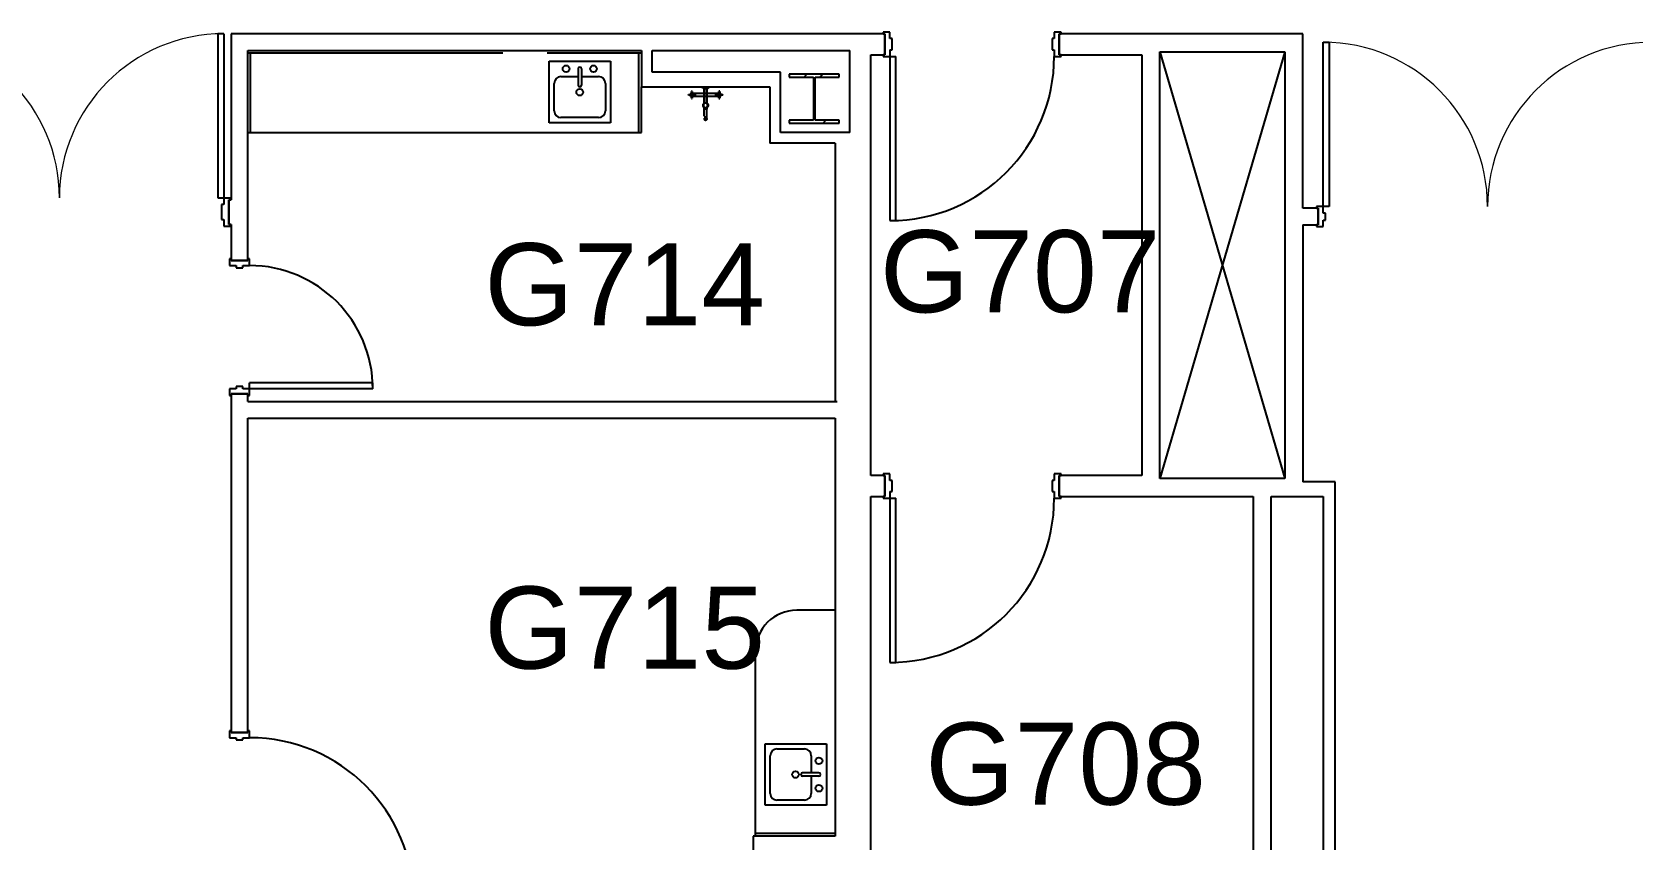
# Model space of a CAD drawing. Header units: inches. Extents: x -115 to 5677, y -261 to 4726.
# Drawn here: x 1626.3 to 2094.1, y 3131.2 to 3367.3 of the extents above; entities that cross this region are included whole.
import ezdxf

# ---------------------------------------------------------------- set-up
doc = ezdxf.new("R2010")
doc.units = ezdxf.units.IN
doc.header["$LTSCALE"] = 96
doc.header["$MEASUREMENT"] = 0
for name, color, linetype in [('A-ANNO-ROOM', 4, 'CONTINUOUS'), ('A-COLS', 5, 'CONTINUOUS'), ('A-DOOR', 2, 'CONTINUOUS'), ('A-FLOR-CASE', 3, 'CONTINUOUS'), ('A-FLOR-PFIX', 2, 'CONTINUOUS'), ('A-SHAFT', 1, 'CONTINUOUS'), ('A-WALL-FULL', 6, 'CONTINUOUS')]:
    doc.layers.add(name, color=color, linetype=linetype)
doc.styles.add('ARIAL', font='arial.ttf')

msp = doc.modelspace()

# ---------------------------------------------------------------- hatches: boundary and pattern name
at = {"layer": 'A-COLS'}
h = msp.add_hatch(dxfattribs=at)
h.set_pattern_fill('FP_129', color=256, style=0, pattern_type=2)
h.set_pattern_definition([(45, (-0.0003, 0.75), (-9.503515, 9.503515), []), (45, (-0.0003, 15.15), (-9.503515, 9.503515), [])])
h.paths.add_polyline_path([(1862.13, 3340.7), (1862.13, 3341.56), (1855.09, 3341.56), (1855.09, 3354.16), (1862.13, 3354.16), (1862.13, 3355.02), (1847.53, 3355.02), (1847.53, 3354.16), (1854.57, 3354.16), (1854.57, 3341.56), (1847.53, 3341.56), (1847.53, 3340.7), (1861.58, 3340.7)], flags=0)

# ---------------------------------------------------------------- linework, layer by layer
for p, q in [((1862.13, 3355.02), (1847.53, 3355.02)), ((1847.53, 3355.02), (1847.53, 3354.16)), ((1862.13, 3354.16), (1862.13, 3355.02)), ((1847.53, 3354.16), (1854.57, 3354.16)), ((1854.57, 3354.16), (1854.57, 3341.56)), ((1855.09, 3341.56), (1855.09, 3354.16)), ((1855.09, 3354.16), (1862.13, 3354.16)), ((1854.57, 3341.56), (1847.53, 3341.56)), ((1847.53, 3341.56), (1847.53, 3340.7)), ((1847.53, 3340.7), (1862.13, 3340.7)), ((1862.13, 3341.56), (1855.09, 3341.56)), ((1862.13, 3340.7), (1862.13, 3341.56))]:
    msp.add_line(p, q, dxfattribs=at)
at = {"layer": 'A-DOOR'}
for p, q in [((1680.52, 3366.83), (1680.52, 3318.83)), ((1682.27, 3366.83), (1680.52, 3366.83)), ((1682.27, 3366.83), (1682.27, 3316.89)), ((1874.95, 3367.33), (1874.95, 3366.83)), ((1876.95, 3367.33), (1874.95, 3367.33)), ((1874.95, 3366.83), (1875.45, 3366.83)), ((1875.45, 3366.83), (1875.45, 3360.7)), ((1876.95, 3365.39), (1876.95, 3367.33)), ((1877.57, 3365.39), (1876.95, 3365.39)), ((1877.57, 3362.14), (1877.57, 3365.39)), ((1924.95, 3365.39), (1924.33, 3365.39)), ((1924.33, 3365.39), (1924.33, 3362.14)), ((1926.95, 3367.33), (1924.95, 3367.33)), ((1924.95, 3367.33), (1924.95, 3365.39)), ((1926.45, 3360.7), (1926.45, 3366.83)), ((1926.45, 3366.83), (1926.95, 3366.83)), ((1926.95, 3366.83), (1926.95, 3367.33)), ((2003.58, 3364.33), (2005.33, 3364.33)), ((2003.58, 3314.39), (2003.58, 3364.33)), ((2005.33, 3364.33), (2005.33, 3316.33)), ((1875.45, 3360.7), (1874.95, 3360.7)), ((1874.95, 3360.7), (1874.95, 3360.2)), ((1874.95, 3360.2), (1878.7, 3360.2)), ((1876.95, 3362.14), (1876.95, 3312.2)), ((1876.95, 3362.14), (1877.57, 3362.14)), ((1878.7, 3312.2), (1878.7, 3360.2)), ((1924.33, 3362.14), (1924.95, 3362.14)), ((1924.95, 3362.14), (1924.95, 3360.2)), ((1924.95, 3360.2), (1926.95, 3360.2)), ((1926.95, 3360.7), (1926.45, 3360.7)), ((1926.95, 3360.2), (1926.95, 3360.7)), ((1680.52, 3318.83), (1684.27, 3318.83)), ((1682.27, 3316.89), (1681.65, 3316.89)), ((1681.65, 3316.89), (1681.65, 3312.51)), ((1683.77, 3311.08), (1683.77, 3318.33)), ((1683.77, 3318.33), (1684.27, 3318.33)), ((1684.27, 3318.33), (1684.27, 3318.83)), ((1681.65, 3312.51), (1682.27, 3312.51)), ((1682.27, 3312.51), (1682.27, 3310.58)), ((1876.95, 3312.2), (1878.7, 3312.2)), ((2001.58, 3316.33), (2001.58, 3315.83)), ((2005.33, 3316.33), (2001.58, 3316.33)), ((2001.58, 3315.83), (2002.08, 3315.83)), ((2002.08, 3315.83), (2002.08, 3310.95)), ((2004.2, 3314.39), (2003.58, 3314.39)), ((2003.58, 3310.45), (2003.58, 3312.39)), ((2003.58, 3312.39), (2004.2, 3312.39)), ((2004.2, 3312.39), (2004.2, 3314.39)), ((1682.27, 3310.58), (1684.27, 3310.58)), ((1684.27, 3311.08), (1683.77, 3311.08)), ((1684.27, 3310.58), (1684.27, 3311.08)), ((2002.08, 3310.95), (2001.58, 3310.95)), ((2001.58, 3310.95), (2001.58, 3310.45)), ((2001.58, 3310.45), (2003.58, 3310.45)), ((1684.45, 3301.08), (1683.95, 3301.08)), ((1683.95, 3301.08), (1683.95, 3299.08)), ((1683.95, 3299.08), (1685.89, 3299.08)), ((1684.45, 3300.58), (1684.45, 3301.08)), ((1689.33, 3300.58), (1684.45, 3300.58)), ((1685.89, 3299.08), (1685.89, 3298.45)), ((1685.89, 3298.45), (1687.89, 3298.45)), ((1687.89, 3298.45), (1687.89, 3299.08)), ((1687.89, 3299.08), (1689.83, 3299.08)), ((1689.83, 3301.08), (1689.33, 3301.08)), ((1689.33, 3301.08), (1689.33, 3300.58)), ((1689.83, 3299.08), (1689.83, 3301.08)), ((1685.89, 3263.08), (1683.95, 3263.08)), ((1683.95, 3263.08), (1683.95, 3261.08)), ((1683.95, 3261.08), (1684.45, 3261.08)), ((1684.45, 3261.08), (1684.45, 3261.58)), ((1684.45, 3261.58), (1689.33, 3261.58)), ((1687.89, 3263.7), (1685.89, 3263.7)), ((1685.89, 3263.7), (1685.89, 3263.08)), ((1687.89, 3263.08), (1687.89, 3263.7)), ((1725.83, 3263.08), (1687.89, 3263.08)), ((1689.33, 3261.58), (1689.33, 3261.08)), ((1689.33, 3261.08), (1689.83, 3261.08)), ((1725.83, 3264.83), (1689.83, 3264.83)), ((1689.83, 3261.08), (1689.83, 3264.83)), ((1725.83, 3263.08), (1725.83, 3264.83)), ((1874.95, 3238.2), (1874.95, 3237.7)), ((1876.95, 3238.2), (1874.95, 3238.2)), ((1874.95, 3237.7), (1875.45, 3237.7)), ((1875.45, 3237.7), (1875.45, 3231.58)), ((1876.95, 3236.26), (1876.95, 3238.2)), ((1926.95, 3238.2), (1924.95, 3238.2)), ((1924.95, 3238.2), (1924.95, 3236.26)), ((1926.45, 3231.58), (1926.45, 3237.7)), ((1926.45, 3237.7), (1926.95, 3237.7)), ((1926.95, 3237.7), (1926.95, 3238.2)), ((1877.57, 3236.26), (1876.95, 3236.26)), ((1876.95, 3233.01), (1876.95, 3183.08)), ((1876.95, 3233.01), (1877.57, 3233.01)), ((1877.57, 3233.01), (1877.57, 3236.26)), ((1924.95, 3236.26), (1924.33, 3236.26)), ((1924.33, 3236.26), (1924.33, 3233.01)), ((1924.33, 3233.01), (1924.95, 3233.01)), ((1924.95, 3233.01), (1924.95, 3231.08)), ((1875.45, 3231.58), (1874.95, 3231.58)), ((1874.95, 3231.58), (1874.95, 3231.08)), ((1874.95, 3231.08), (1878.7, 3231.08)), ((1878.7, 3183.08), (1878.7, 3231.08)), ((1924.95, 3231.08), (1926.95, 3231.08)), ((1926.95, 3231.58), (1926.45, 3231.58)), ((1926.95, 3231.08), (1926.95, 3231.58)), ((1876.95, 3183.08), (1878.7, 3183.08)), ((1684.45, 3163.08), (1683.95, 3163.08)), ((1683.95, 3163.08), (1683.95, 3161.08)), ((1684.45, 3162.58), (1684.45, 3163.08)), ((1689.33, 3162.58), (1684.45, 3162.58)), ((1689.83, 3163.08), (1689.33, 3163.08)), ((1689.33, 3163.08), (1689.33, 3162.58)), ((1689.83, 3161.08), (1689.83, 3163.08)), ((1683.95, 3161.08), (1685.89, 3161.08)), ((1685.89, 3161.08), (1685.89, 3160.45)), ((1685.89, 3160.45), (1687.89, 3160.45)), ((1687.89, 3160.45), (1687.89, 3161.08)), ((1687.89, 3161.08), (1689.83, 3161.08))]:
    msp.add_line(p, q, dxfattribs=at)
at = {"layer": 'A-DOOR', "lineweight": 9}
for centre, radius, start, end in [((1586.27, 3318.83), 48, 0, 90), ((1682.27, 3318.83), 48, 90, 180), ((2003.58, 3316.33), 48, 0, 90), ((2099.58, 3316.33), 48, 90, 180), ((1876.95, 3360.2), 48, 270, 0), ((1689.83, 3263.08), 36, 0, 90), ((1876.95, 3231.08), 48, 270, 0), ((1689.83, 3113.08), 48, 0, 90)]:
    msp.add_arc(centre, radius, start, end, dxfattribs=at)
at = {"layer": 'A-DOOR'}
for centre, radius, start, end in [((1876.95, 3360.2), 48, 270, 0), ((1689.83, 3263.08), 36, 0, 90), ((1876.95, 3231.08), 48, 270, 0), ((1689.83, 3113.08), 48, 0, 90)]:
    msp.add_arc(centre, radius, start, end, dxfattribs=at)
at = {"layer": 'A-FLOR-CASE'}
for p, q in [((1689.33, 3361.2), (1763.83, 3361.2)), ((1690.08, 3337.95), (1690.08, 3361.2)), ((1776.83, 3361.2), (1804.33, 3361.2)), ((1803.58, 3337.95), (1803.58, 3361.2)), ((1804.33, 3337.95), (1804.33, 3351.33)), ((1689.33, 3337.95), (1804.33, 3337.95)), ((1860.95, 3198.33), (1849.7, 3198.33)), ((1837.7, 3132.33), (1837.7, 3186.33)), ((1860.95, 3133.08), (1837.7, 3133.08))]:
    msp.add_line(p, q, dxfattribs=at)
msp.add_arc((1849.7, 3186.33), 12, 90, 180, dxfattribs=at)
at = {"layer": 'A-FLOR-PFIX'}
for p, q in [((1777.33, 3340.83), (1777.33, 3358.83)), ((1777.33, 3358.83), (1795.33, 3358.83)), ((1780.83, 3354.33), (1785.83, 3354.33)), ((1785.83, 3356.58), (1785.83, 3351.83)), ((1786.83, 3356.58), (1786.83, 3351.83)), ((1786.83, 3354.33), (1791.83, 3354.33)), ((1795.33, 3358.83), (1795.33, 3340.83)), ((1778.83, 3344.33), (1778.83, 3352.33)), ((1793.83, 3352.33), (1793.83, 3344.33)), ((1819.2, 3350.05), (1818.95, 3350.05)), ((1818.95, 3349.95), (1818.95, 3349.95)), ((1818.95, 3349.16), (1818.95, 3349.95)), ((1819.2, 3349.95), (1819.2, 3349.15)), ((1819.2, 3349.95), (1819.2, 3349.95)), ((1822.2, 3351.08), (1823.95, 3351.08)), ((1822.58, 3351.08), (1822.58, 3346.23)), ((1822.58, 3350.83), (1823.58, 3350.83)), ((1822.7, 3351.1), (1822.7, 3346.4)), ((1823.45, 3346.4), (1823.45, 3351.1)), ((1823.58, 3346.23), (1823.58, 3351.08)), ((1827.2, 3350.05), (1826.95, 3350.05)), ((1826.95, 3349.95), (1826.95, 3349.95)), ((1826.95, 3349.14), (1826.95, 3349.95)), ((1827.2, 3349.95), (1827.2, 3349.16)), ((1827.2, 3349.95), (1827.2, 3349.95)), ((1817.98, 3349.08), (1817.98, 3348.83)), ((1818.08, 3349.08), (1818.88, 3349.08)), ((1818.08, 3349.08), (1818.08, 3349.08)), ((1818.08, 3348.83), (1818.08, 3348.83)), ((1818.87, 3348.83), (1818.08, 3348.83)), ((1818.95, 3347.95), (1818.95, 3348.73)), ((1818.95, 3347.95), (1818.95, 3347.95)), ((1818.95, 3347.85), (1819.2, 3347.85)), ((1826.95, 3349.33), (1819.2, 3349.33)), ((1819.2, 3348.73), (1819.2, 3347.95)), ((1819.2, 3348.58), (1826.95, 3348.58)), ((1819.2, 3347.95), (1819.2, 3347.95)), ((1819.29, 3349.08), (1820.08, 3349.08)), ((1820.08, 3348.83), (1819.3, 3348.83)), ((1820.08, 3349.08), (1820.08, 3349.08)), ((1820.08, 3348.83), (1820.08, 3348.83)), ((1820.17, 3348.83), (1820.17, 3349.08)), ((1822.58, 3345.56), (1822.58, 3344.76)), ((1823.45, 3341.95), (1823.45, 3345.38)), ((1823.58, 3344.76), (1823.58, 3345.56)), ((1825.98, 3349.08), (1825.98, 3348.83)), ((1826.08, 3349.08), (1826.89, 3349.08)), ((1826.08, 3349.08), (1826.08, 3349.08)), ((1826.08, 3348.83), (1826.08, 3348.83)), ((1826.86, 3348.83), (1826.08, 3348.83)), ((1826.95, 3347.95), (1826.95, 3348.73)), ((1826.95, 3347.95), (1826.95, 3347.95)), ((1826.95, 3347.85), (1827.2, 3347.85)), ((1827.2, 3348.73), (1827.2, 3347.95)), ((1827.2, 3347.95), (1827.2, 3347.95)), ((1828.08, 3348.83), (1827.27, 3348.83)), ((1827.29, 3349.08), (1828.08, 3349.08)), ((1828.08, 3349.08), (1828.08, 3349.08)), ((1828.08, 3348.83), (1828.08, 3348.83)), ((1828.17, 3348.83), (1828.17, 3349.08)), ((1795.33, 3340.83), (1777.33, 3340.83)), ((1791.83, 3342.33), (1780.83, 3342.33)), ((1823.58, 3344.76), (1822.58, 3344.76)), ((1822.95, 3341.61), (1822.95, 3342.61)), ((1823.08, 3342.4), (1822.95, 3342.4)), ((1823.05, 3342.18), (1822.95, 3342.18)), ((1822.95, 3341.61), (1823.2, 3341.61)), ((1823.2, 3342.4), (1823.08, 3342.4)), ((1823.2, 3342.18), (1823.11, 3342.18)), ((1823.2, 3341.61), (1823.2, 3342.61)), ((1840.45, 3159.33), (1858.45, 3159.33)), ((1840.45, 3141.33), (1840.45, 3159.33)), ((1843.95, 3157.83), (1851.95, 3157.83)), ((1858.45, 3159.33), (1858.45, 3141.33)), ((1841.95, 3144.83), (1841.95, 3155.83)), ((1853.95, 3155.83), (1853.95, 3150.83)), ((1856.2, 3150.83), (1851.45, 3150.83)), ((1856.2, 3149.83), (1851.45, 3149.83)), ((1853.95, 3149.83), (1853.95, 3144.83)), ((1858.45, 3141.33), (1840.45, 3141.33)), ((1851.95, 3142.83), (1843.95, 3142.83))]:
    msp.add_line(p, q, dxfattribs=at)
at = {"layer": 'A-FLOR-PFIX', "flags": 128}
for points in [[(1822.2, 3351.08), (1822.19, 3351.08), (1822.18, 3351.08), (1822.17, 3351.08), (1822.16, 3351.08), (1822.15, 3351.08), (1822.14, 3351.08), (1822.13, 3351.09), (1822.12, 3351.09), (1822.11, 3351.09), (1822.1, 3351.1), (1822.1, 3351.1), (1822.09, 3351.11), (1822.08, 3351.11), (1822.07, 3351.12), (1822.06, 3351.12), (1822.05, 3351.13), (1822.04, 3351.13), (1822.04, 3351.14), (1822.03, 3351.15), (1822.02, 3351.15), (1822.02, 3351.16), (1822.01, 3351.17), (1822, 3351.18), (1822, 3351.18), (1821.99, 3351.19), (1821.99, 3351.2), (1821.98, 3351.21), (1821.98, 3351.22), (1821.97, 3351.23), (1821.97, 3351.24), (1821.97, 3351.25), (1821.96, 3351.26), (1821.96, 3351.27), (1821.96, 3351.27), (1821.96, 3351.28), (1821.95, 3351.29), (1821.95, 3351.3), (1821.95, 3351.31), (1821.95, 3351.32), (1821.95, 3351.33)], [(1822.58, 3350.83), (1822.57, 3350.83), (1822.56, 3350.83), (1822.55, 3350.83), (1822.54, 3350.83), (1822.53, 3350.83), (1822.52, 3350.83), (1822.51, 3350.84), (1822.5, 3350.84), (1822.49, 3350.84), (1822.48, 3350.85), (1822.47, 3350.85), (1822.46, 3350.86), (1822.45, 3350.86), (1822.44, 3350.87), (1822.44, 3350.87), (1822.43, 3350.88), (1822.42, 3350.88), (1822.41, 3350.89), (1822.4, 3350.9), (1822.4, 3350.9), (1822.39, 3350.91), (1822.38, 3350.92), (1822.38, 3350.93), (1822.37, 3350.93), (1822.37, 3350.94), (1822.36, 3350.95), (1822.36, 3350.96), (1822.35, 3350.97), (1822.35, 3350.98), (1822.34, 3350.99), (1822.34, 3351), (1822.34, 3351.01), (1822.33, 3351.02), (1822.33, 3351.02), (1822.33, 3351.03), (1822.33, 3351.04), (1822.33, 3351.05), (1822.33, 3351.06), (1822.33, 3351.07), (1822.33, 3351.08)], [(1823.83, 3351.08), (1823.83, 3351.07), (1823.83, 3351.06), (1823.83, 3351.05), (1823.82, 3351.04), (1823.82, 3351.03), (1823.82, 3351.02), (1823.82, 3351.01), (1823.81, 3351), (1823.81, 3350.99), (1823.81, 3350.98), (1823.8, 3350.97), (1823.8, 3350.96), (1823.79, 3350.95), (1823.79, 3350.94), (1823.78, 3350.94), (1823.78, 3350.93), (1823.77, 3350.92), (1823.76, 3350.91), (1823.76, 3350.9), (1823.75, 3350.9), (1823.74, 3350.89), (1823.74, 3350.88), (1823.73, 3350.88), (1823.72, 3350.87), (1823.71, 3350.87), (1823.7, 3350.86), (1823.69, 3350.86), (1823.69, 3350.85), (1823.68, 3350.85), (1823.67, 3350.84), (1823.66, 3350.84), (1823.65, 3350.84), (1823.64, 3350.83), (1823.63, 3350.83), (1823.62, 3350.83), (1823.61, 3350.83), (1823.6, 3350.83), (1823.59, 3350.83), (1823.58, 3350.83), (1823.58, 3350.83)], [(1824.2, 3351.33), (1824.2, 3351.32), (1824.2, 3351.31), (1824.2, 3351.3), (1824.2, 3351.29), (1824.2, 3351.28), (1824.19, 3351.27), (1824.19, 3351.26), (1824.19, 3351.25), (1824.19, 3351.24), (1824.18, 3351.23), (1824.18, 3351.22), (1824.17, 3351.21), (1824.17, 3351.2), (1824.16, 3351.19), (1824.16, 3351.19), (1824.15, 3351.18), (1824.15, 3351.17), (1824.14, 3351.16), (1824.13, 3351.15), (1824.13, 3351.15), (1824.12, 3351.14), (1824.11, 3351.13), (1824.1, 3351.13), (1824.1, 3351.12), (1824.09, 3351.12), (1824.08, 3351.11), (1824.07, 3351.11), (1824.06, 3351.1), (1824.05, 3351.1), (1824.04, 3351.09), (1824.03, 3351.09), (1824.02, 3351.09), (1824.01, 3351.08), (1824, 3351.08), (1823.99, 3351.08), (1823.98, 3351.08), (1823.97, 3351.08), (1823.96, 3351.08), (1823.95, 3351.08), (1823.95, 3351.08)], [(1818.96, 3348.47), (1818.94, 3348.47), (1818.92, 3348.48), (1818.9, 3348.48), (1818.88, 3348.49), (1818.86, 3348.5), (1818.85, 3348.51), (1818.83, 3348.52), (1818.81, 3348.53), (1818.79, 3348.54), (1818.78, 3348.55), (1818.76, 3348.56), (1818.75, 3348.58), (1818.73, 3348.59), (1818.72, 3348.6), (1818.7, 3348.62), (1818.69, 3348.63), (1818.68, 3348.65), (1818.67, 3348.67), (1818.66, 3348.68), (1818.65, 3348.7), (1818.64, 3348.72), (1818.63, 3348.73), (1818.62, 3348.75), (1818.61, 3348.77), (1818.6, 3348.79), (1818.6, 3348.81), (1818.59, 3348.83)], [(1818.6, 3349.09), (1818.6, 3349.1), (1818.61, 3349.12), (1818.61, 3349.14), (1818.62, 3349.16), (1818.63, 3349.18), (1818.64, 3349.2), (1818.65, 3349.21), (1818.66, 3349.23), (1818.67, 3349.25), (1818.68, 3349.26), (1818.7, 3349.28), (1818.71, 3349.29), (1818.72, 3349.31), (1818.74, 3349.32), (1818.75, 3349.33), (1818.77, 3349.35), (1818.79, 3349.36), (1818.8, 3349.37), (1818.82, 3349.38), (1818.84, 3349.39), (1818.85, 3349.4), (1818.87, 3349.41), (1818.89, 3349.42), (1818.91, 3349.42), (1818.93, 3349.43), (1818.95, 3349.44)], [(1819.2, 3349.44), (1819.22, 3349.43), (1819.23, 3349.43), (1819.25, 3349.42), (1819.27, 3349.41), (1819.29, 3349.4), (1819.31, 3349.4), (1819.33, 3349.39), (1819.34, 3349.38), (1819.36, 3349.36), (1819.38, 3349.35), (1819.39, 3349.34), (1819.41, 3349.33), (1819.42, 3349.31), (1819.44, 3349.3), (1819.45, 3349.29), (1819.46, 3349.27), (1819.47, 3349.26), (1819.49, 3349.24), (1819.5, 3349.22), (1819.51, 3349.21), (1819.52, 3349.19), (1819.53, 3349.17), (1819.54, 3349.15), (1819.54, 3349.13), (1819.55, 3349.11), (1819.56, 3349.1), (1819.56, 3349.08)], [(1819.56, 3348.82), (1819.55, 3348.8), (1819.55, 3348.78), (1819.54, 3348.76), (1819.53, 3348.74), (1819.52, 3348.73), (1819.51, 3348.71), (1819.5, 3348.69), (1819.49, 3348.67), (1819.48, 3348.66), (1819.47, 3348.64), (1819.46, 3348.63), (1819.44, 3348.61), (1819.43, 3348.6), (1819.41, 3348.58), (1819.4, 3348.57), (1819.38, 3348.56), (1819.37, 3348.55), (1819.35, 3348.53), (1819.33, 3348.52), (1819.32, 3348.51), (1819.3, 3348.5), (1819.28, 3348.5), (1819.26, 3348.49), (1819.24, 3348.48), (1819.23, 3348.47), (1819.21, 3348.47)], [(1823.05, 3345.14), (1823.02, 3345.15), (1822.99, 3345.15), (1822.96, 3345.15), (1822.93, 3345.16), (1822.9, 3345.17), (1822.87, 3345.17), (1822.84, 3345.18), (1822.81, 3345.19), (1822.78, 3345.2), (1822.76, 3345.22), (1822.73, 3345.23), (1822.7, 3345.24), (1822.68, 3345.26), (1822.65, 3345.27), (1822.63, 3345.29), (1822.61, 3345.31), (1822.58, 3345.33), (1822.56, 3345.35), (1822.54, 3345.37), (1822.52, 3345.39), (1822.5, 3345.42), (1822.48, 3345.44), (1822.46, 3345.46), (1822.45, 3345.49), (1822.43, 3345.51), (1822.42, 3345.54), (1822.4, 3345.57), (1822.39, 3345.59), (1822.38, 3345.62), (1822.37, 3345.65), (1822.36, 3345.68), (1822.35, 3345.71), (1822.34, 3345.74), (1822.34, 3345.77), (1822.33, 3345.8), (1822.33, 3345.83), (1822.33, 3345.86), (1822.33, 3345.89), (1822.33, 3345.92), (1822.33, 3345.95), (1822.33, 3345.98), (1822.34, 3346.01), (1822.34, 3346.04), (1822.35, 3346.06), (1822.35, 3346.09), (1822.36, 3346.12), (1822.37, 3346.15), (1822.38, 3346.18), (1822.4, 3346.21), (1822.41, 3346.23), (1822.42, 3346.26), (1822.44, 3346.29), (1822.45, 3346.31), (1822.47, 3346.34), (1822.49, 3346.36), (1822.51, 3346.38), (1822.53, 3346.4), (1822.55, 3346.43), (1822.57, 3346.45), (1822.59, 3346.47), (1822.62, 3346.49), (1822.64, 3346.5), (1822.66, 3346.52), (1822.69, 3346.54), (1822.72, 3346.55), (1822.74, 3346.57), (1822.77, 3346.58), (1822.8, 3346.59), (1822.83, 3346.6), (1822.85, 3346.61), (1822.88, 3346.62), (1822.91, 3346.63), (1822.94, 3346.63), (1822.97, 3346.64), (1823, 3346.64), (1823.03, 3346.64), (1823.06, 3346.64)], [(1823.72, 3345.89), (1823.72, 3345.92), (1823.72, 3345.95), (1823.72, 3345.97), (1823.71, 3346), (1823.71, 3346.02), (1823.7, 3346.05), (1823.7, 3346.07), (1823.69, 3346.1), (1823.68, 3346.12), (1823.67, 3346.14), (1823.66, 3346.17), (1823.65, 3346.19), (1823.64, 3346.21), (1823.62, 3346.24), (1823.61, 3346.26), (1823.59, 3346.28), (1823.58, 3346.3), (1823.56, 3346.32), (1823.54, 3346.34), (1823.53, 3346.36), (1823.51, 3346.37), (1823.49, 3346.39), (1823.47, 3346.41), (1823.45, 3346.42), (1823.43, 3346.44), (1823.4, 3346.45), (1823.38, 3346.46), (1823.36, 3346.47), (1823.33, 3346.49), (1823.31, 3346.5), (1823.29, 3346.5), (1823.26, 3346.51), (1823.24, 3346.52), (1823.21, 3346.52), (1823.19, 3346.53), (1823.16, 3346.53), (1823.14, 3346.54), (1823.11, 3346.54), (1823.08, 3346.54), (1823.06, 3346.54), (1823.03, 3346.54), (1823.01, 3346.54), (1822.98, 3346.53), (1822.96, 3346.53), (1822.93, 3346.52), (1822.91, 3346.52), (1822.88, 3346.51), (1822.86, 3346.5), (1822.83, 3346.49), (1822.81, 3346.48), (1822.79, 3346.47), (1822.76, 3346.46), (1822.74, 3346.44), (1822.72, 3346.43), (1822.7, 3346.42), (1822.68, 3346.4), (1822.66, 3346.38), (1822.64, 3346.37), (1822.62, 3346.35), (1822.6, 3346.33), (1822.58, 3346.31), (1822.57, 3346.29), (1822.55, 3346.27), (1822.54, 3346.25), (1822.52, 3346.23), (1822.51, 3346.2), (1822.5, 3346.18), (1822.49, 3346.16), (1822.48, 3346.13), (1822.47, 3346.11), (1822.46, 3346.09), (1822.45, 3346.06), (1822.45, 3346.04), (1822.44, 3346.01), (1822.44, 3345.98), (1822.44, 3345.96), (1822.43, 3345.93), (1822.43, 3345.91), (1822.43, 3345.89)], [(1822.43, 3345.89), (1822.43, 3345.87), (1822.43, 3345.84), (1822.44, 3345.82), (1822.44, 3345.79), (1822.44, 3345.77), (1822.45, 3345.74), (1822.46, 3345.72), (1822.46, 3345.69), (1822.47, 3345.67), (1822.48, 3345.64), (1822.49, 3345.62), (1822.5, 3345.6), (1822.52, 3345.57), (1822.53, 3345.55), (1822.54, 3345.53), (1822.56, 3345.51), (1822.58, 3345.49), (1822.59, 3345.47), (1822.61, 3345.45), (1822.63, 3345.43), (1822.65, 3345.41), (1822.67, 3345.4), (1822.69, 3345.38), (1822.71, 3345.37), (1822.73, 3345.35), (1822.75, 3345.34), (1822.77, 3345.32), (1822.8, 3345.31), (1822.82, 3345.3), (1822.84, 3345.29), (1822.87, 3345.28), (1822.89, 3345.28), (1822.92, 3345.27), (1822.94, 3345.26), (1822.97, 3345.26), (1822.99, 3345.25), (1823.02, 3345.25), (1823.04, 3345.25), (1823.07, 3345.25), (1823.1, 3345.25), (1823.12, 3345.25), (1823.15, 3345.25), (1823.17, 3345.26), (1823.2, 3345.26), (1823.22, 3345.27), (1823.25, 3345.27), (1823.27, 3345.28), (1823.3, 3345.29), (1823.32, 3345.3), (1823.35, 3345.31), (1823.37, 3345.32), (1823.39, 3345.33), (1823.41, 3345.34), (1823.44, 3345.36), (1823.46, 3345.37), (1823.48, 3345.39), (1823.5, 3345.4), (1823.52, 3345.42), (1823.53, 3345.44), (1823.55, 3345.46), (1823.57, 3345.48), (1823.59, 3345.5), (1823.6, 3345.52), (1823.62, 3345.54), (1823.63, 3345.56), (1823.64, 3345.58), (1823.65, 3345.61), (1823.67, 3345.63), (1823.68, 3345.65), (1823.68, 3345.68), (1823.69, 3345.7), (1823.7, 3345.73), (1823.71, 3345.75), (1823.71, 3345.78), (1823.72, 3345.8), (1823.72, 3345.83), (1823.72, 3345.85), (1823.72, 3345.88), (1823.72, 3345.89)], [(1822.7, 3342.7), (1822.7, 3345.39)], [(1823.11, 3346.64), (1823.14, 3346.64), (1823.17, 3346.64), (1823.2, 3346.63), (1823.23, 3346.63), (1823.26, 3346.62), (1823.28, 3346.61), (1823.31, 3346.61), (1823.34, 3346.6), (1823.37, 3346.58), (1823.4, 3346.57), (1823.42, 3346.56), (1823.45, 3346.54), (1823.48, 3346.53), (1823.5, 3346.51), (1823.52, 3346.5), (1823.55, 3346.48), (1823.57, 3346.46), (1823.59, 3346.44), (1823.62, 3346.42), (1823.64, 3346.39), (1823.66, 3346.37), (1823.67, 3346.35), (1823.69, 3346.32), (1823.71, 3346.3), (1823.72, 3346.27), (1823.74, 3346.25), (1823.75, 3346.22), (1823.76, 3346.19), (1823.78, 3346.17), (1823.79, 3346.14), (1823.8, 3346.11), (1823.8, 3346.08), (1823.81, 3346.05), (1823.82, 3346.02), (1823.82, 3345.99), (1823.82, 3345.96), (1823.83, 3345.93), (1823.83, 3345.9), (1823.83, 3345.87), (1823.83, 3345.84), (1823.82, 3345.81), (1823.82, 3345.78), (1823.81, 3345.75), (1823.81, 3345.72), (1823.8, 3345.69), (1823.79, 3345.67), (1823.78, 3345.64), (1823.77, 3345.61), (1823.76, 3345.58), (1823.75, 3345.55), (1823.73, 3345.53), (1823.72, 3345.5), (1823.7, 3345.48), (1823.68, 3345.45), (1823.67, 3345.43), (1823.65, 3345.41), (1823.63, 3345.38), (1823.61, 3345.36), (1823.58, 3345.34), (1823.56, 3345.32), (1823.54, 3345.3), (1823.51, 3345.28), (1823.49, 3345.27), (1823.46, 3345.25), (1823.44, 3345.24), (1823.41, 3345.22), (1823.38, 3345.21), (1823.36, 3345.2), (1823.33, 3345.19), (1823.3, 3345.18), (1823.27, 3345.17), (1823.24, 3345.16), (1823.21, 3345.16), (1823.18, 3345.15), (1823.15, 3345.15), (1823.12, 3345.15), (1823.09, 3345.14)], [(1826.96, 3348.47), (1826.94, 3348.47), (1826.92, 3348.48), (1826.9, 3348.48), (1826.88, 3348.49), (1826.86, 3348.5), (1826.85, 3348.51), (1826.83, 3348.52), (1826.81, 3348.53), (1826.79, 3348.54), (1826.78, 3348.55), (1826.76, 3348.56), (1826.75, 3348.58), (1826.73, 3348.59), (1826.72, 3348.6), (1826.7, 3348.62), (1826.69, 3348.63), (1826.68, 3348.65), (1826.67, 3348.67), (1826.66, 3348.68), (1826.65, 3348.7), (1826.64, 3348.72), (1826.63, 3348.73), (1826.62, 3348.75), (1826.61, 3348.77), (1826.6, 3348.79), (1826.6, 3348.81), (1826.59, 3348.83)], [(1826.6, 3349.09), (1826.6, 3349.1), (1826.61, 3349.12), (1826.61, 3349.14), (1826.62, 3349.16), (1826.63, 3349.18), (1826.64, 3349.2), (1826.65, 3349.21), (1826.66, 3349.23), (1826.67, 3349.25), (1826.68, 3349.26), (1826.7, 3349.28), (1826.71, 3349.29), (1826.72, 3349.31), (1826.74, 3349.32), (1826.75, 3349.33), (1826.77, 3349.35), (1826.79, 3349.36), (1826.8, 3349.37), (1826.82, 3349.38), (1826.84, 3349.39), (1826.85, 3349.4), (1826.87, 3349.41), (1826.89, 3349.42), (1826.91, 3349.42), (1826.93, 3349.43), (1826.95, 3349.44)], [(1827.2, 3349.44), (1827.22, 3349.43), (1827.23, 3349.43), (1827.25, 3349.42), (1827.27, 3349.41), (1827.29, 3349.4), (1827.31, 3349.4), (1827.33, 3349.39), (1827.34, 3349.38), (1827.36, 3349.36), (1827.38, 3349.35), (1827.39, 3349.34), (1827.41, 3349.33), (1827.42, 3349.31), (1827.44, 3349.3), (1827.45, 3349.29), (1827.46, 3349.27), (1827.47, 3349.26), (1827.49, 3349.24), (1827.5, 3349.22), (1827.51, 3349.21), (1827.52, 3349.19), (1827.53, 3349.17), (1827.54, 3349.15), (1827.54, 3349.13), (1827.55, 3349.11), (1827.56, 3349.1), (1827.56, 3349.08)], [(1827.56, 3348.82), (1827.55, 3348.8), (1827.55, 3348.78), (1827.54, 3348.76), (1827.53, 3348.74), (1827.52, 3348.73), (1827.51, 3348.71), (1827.5, 3348.69), (1827.49, 3348.67), (1827.48, 3348.66), (1827.47, 3348.64), (1827.46, 3348.63), (1827.44, 3348.61), (1827.43, 3348.6), (1827.41, 3348.58), (1827.4, 3348.57), (1827.38, 3348.56), (1827.37, 3348.55), (1827.35, 3348.53), (1827.33, 3348.52), (1827.32, 3348.51), (1827.3, 3348.5), (1827.28, 3348.5), (1827.26, 3348.49), (1827.24, 3348.48), (1827.23, 3348.47), (1827.21, 3348.47)]]:
    msp.add_lwpolyline(points, dxfattribs=at)
at = {"layer": 'A-FLOR-PFIX'}
for centre, radius in [((1782.33, 3356.58), 1), ((1790.33, 3356.58), 1), ((1786.33, 3349.74), 1), ((1819.08, 3348.95), 0.25), ((1827.08, 3348.95), 0.25), ((1856.2, 3154.33), 1), ((1849.36, 3150.33), 1), ((1856.2, 3146.33), 1)]:
    msp.add_circle(centre, radius, dxfattribs=at)
for centre, radius, start, end in [((1780.83, 3352.33), 2, 90, 180), ((1786.33, 3356.58), 0.5, 0, 180), ((1791.83, 3352.33), 2, 0, 90), ((1786.33, 3351.83), 0.5, 180, 0), ((1819.08, 3348.95), 0.375, 109.6343, 160.3657), ((1819.08, 3348.95), 0.375, 199.6343, 250.3657), ((1819.08, 3348.95), 0.375, 19.6343, 70.3657), ((1819.08, 3348.95), 0.375, 289.6343, 340.3657), ((1823.08, 3345.89), 0.638, 135, 225), ((1823.08, 3345.89), 0.638, 315, 45), ((1827.08, 3348.95), 0.375, 109.6343, 160.3657), ((1827.08, 3348.95), 0.375, 199.6343, 250.3657), ((1827.08, 3348.95), 0.375, 19.6343, 70.3657), ((1827.08, 3348.95), 0.375, 289.6343, 340.3657), ((1780.83, 3344.33), 2, 180, 270), ((1791.83, 3344.33), 2, 270, 0), ((1823.08, 3341.95), 0.435, 150, 30), ((1823.08, 3341.95), 0.375, 165, 180), ((1823.08, 3341.95), 0.375, 240, 300), ((1823.08, 3341.95), 0.375, 0, 8.8148), ((1843.95, 3155.83), 2, 90, 180), ((1851.95, 3155.83), 2, 0, 90), ((1851.45, 3150.33), 0.5, 90, 270), ((1856.2, 3150.33), 0.5, 270, 90), ((1843.95, 3144.83), 2, 180, 270), ((1851.95, 3144.83), 2, 270, 0)]:
    msp.add_arc(centre, radius, start, end, dxfattribs=at)
at = {"layer": 'A-SHAFT'}
for p, q in [((1955.83, 3361.58), (1992.33, 3236.83)), ((1992.33, 3361.58), (1955.83, 3236.83))]:
    msp.add_line(p, q, dxfattribs=at)
at = {"layer": 'A-WALL-FULL'}
for p, q in [((1875.45, 3366.83), (1684.45, 3366.83)), ((1684.45, 3366.83), (1684.45, 3318.33)), ((1875.45, 3360.7), (1875.45, 3366.83)), ((1926.45, 3366.83), (1926.45, 3360.7)), ((1997.58, 3366.83), (1926.45, 3366.83)), ((1997.58, 3315.83), (1997.58, 3366.83)), ((1689.33, 3361.95), (1804.33, 3361.95)), ((1689.33, 3300.58), (1689.33, 3361.95)), ((1804.33, 3361.95), (1804.33, 3351.33)), ((1807.45, 3361.95), (1865.2, 3361.95)), ((1807.45, 3355.58), (1807.45, 3361.95)), ((1865.2, 3337.98), (1865.2, 3361.95)), ((1871.33, 3360.7), (1875.45, 3360.7)), ((1871.33, 3237.7), (1871.33, 3360.7)), ((1926.45, 3360.7), (1950.58, 3360.7)), ((1950.58, 3360.7), (1950.58, 3237.7)), ((1955.83, 3236.83), (1955.83, 3361.58)), ((1955.83, 3361.58), (1992.33, 3361.58)), ((1992.33, 3361.58), (1992.33, 3236.83)), ((1844.95, 3355.58), (1807.45, 3355.58)), ((1844.95, 3337.98), (1844.95, 3355.58)), ((1804.33, 3351.33), (1841.83, 3351.33)), ((1841.83, 3351.33), (1841.83, 3334.86)), ((1865.2, 3337.98), (1844.95, 3337.98)), ((1860.95, 3334.86), (1841.83, 3334.86)), ((1860.95, 3334.86), (1860.95, 3259.33)), ((1683.77, 3318.33), (1683.77, 3311.08)), ((1683.77, 3318.33), (1684.45, 3318.33)), ((2002.08, 3315.83), (1997.58, 3315.83)), ((2002.08, 3310.95), (2002.08, 3315.83)), ((1684.45, 3311.08), (1683.77, 3311.08)), ((1684.45, 3311.08), (1684.45, 3300.58)), ((1997.58, 3310.95), (2002.08, 3310.95)), ((1997.58, 3310.95), (1997.58, 3235.83)), ((1684.45, 3300.58), (1689.33, 3300.58)), ((1684.45, 3261.58), (1684.45, 3162.58)), ((1689.33, 3261.58), (1684.45, 3261.58)), ((1689.33, 3259.33), (1689.33, 3261.58)), ((1689.33, 3259.33), (1861.58, 3259.33)), ((1689.33, 3162.58), (1689.33, 3254.45)), ((1689.33, 3254.45), (1860.95, 3254.45)), ((1860.95, 3254.45), (1860.95, 3132.33)), ((1875.45, 3237.7), (1871.33, 3237.7)), ((1875.45, 3231.58), (1875.45, 3237.7)), ((1950.58, 3237.7), (1926.45, 3237.7)), ((1926.45, 3237.7), (1926.45, 3231.58)), ((1992.33, 3236.83), (1955.83, 3236.83)), ((2007.08, 3235.83), (1997.58, 3235.83)), ((2007.08, 2756), (2007.08, 3235.83)), ((1871.33, 3231.58), (1875.45, 3231.58)), ((1871.33, 2913.58), (1871.33, 3231.58)), ((1926.45, 3231.58), (1983.08, 3231.58)), ((1983.08, 3231.58), (1983.08, 3095.58)), ((1988.33, 3100.83), (1988.33, 3231.58)), ((1988.33, 3231.58), (2003.58, 3231.58)), ((2003.58, 3231.58), (2003.58, 3100.83)), ((1684.45, 3162.58), (1689.33, 3162.58)), ((1836.95, 3132.33), (1836.95, 3107.45)), ((1860.95, 3132.33), (1836.95, 3132.33))]:
    msp.add_line(p, q, dxfattribs=at)

# ---------------------------------------------------------------- texts
at = {"layer": 'A-ANNO-ROOM', "style": 'ARIAL'}
for s, p in [('G707', (1874.03, 3285.4)), ('G714', (1758.45, 3281.61)), ('G715', (1758.45, 3181.27)), ('G708', (1887.29, 3141.51))]:
    msp.add_text(s, height=24, dxfattribs=at).set_placement(p)

doc.saveas('drawing.dxf')
